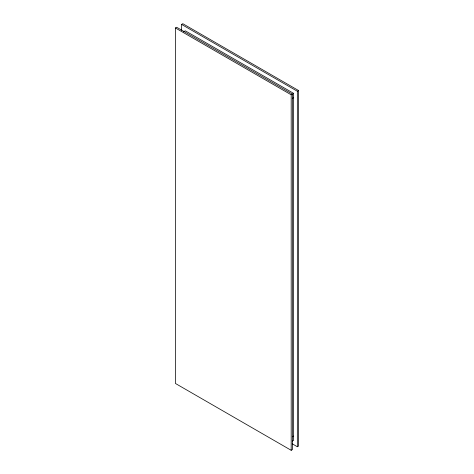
<?xml version="1.0" encoding="UTF-8"?>
<svg xmlns="http://www.w3.org/2000/svg" width="474" height="474" viewBox="0 0 474 474"><rect width="100%" height="100%" fill="white"/><g stroke="black" fill="none" stroke-linecap="round" stroke-linejoin="round"><path stroke-width="0.71" d="M175.427 27.966L176.66 27.255L292.417 94.089L292.417 449.589L291.184 450.3L175.427 383.466L175.427 27.966L291.184 94.8L293.649 93.378L293.649 440.346L292.417 441.057M181.583 30.324L181.583 24.411L182.816 23.7L298.573 90.534L298.573 446.034L297.34 446.745L292.227 443.788M183.432 31.877L185.275 30.81L293.649 93.378M181.583 24.411L297.34 91.245L298.573 90.534M292.417 98.355L293.649 97.644M292.417 436.791L293.649 436.08M297.34 91.245L297.34 446.745M291.184 94.8L291.184 450.3"/></g></svg>
